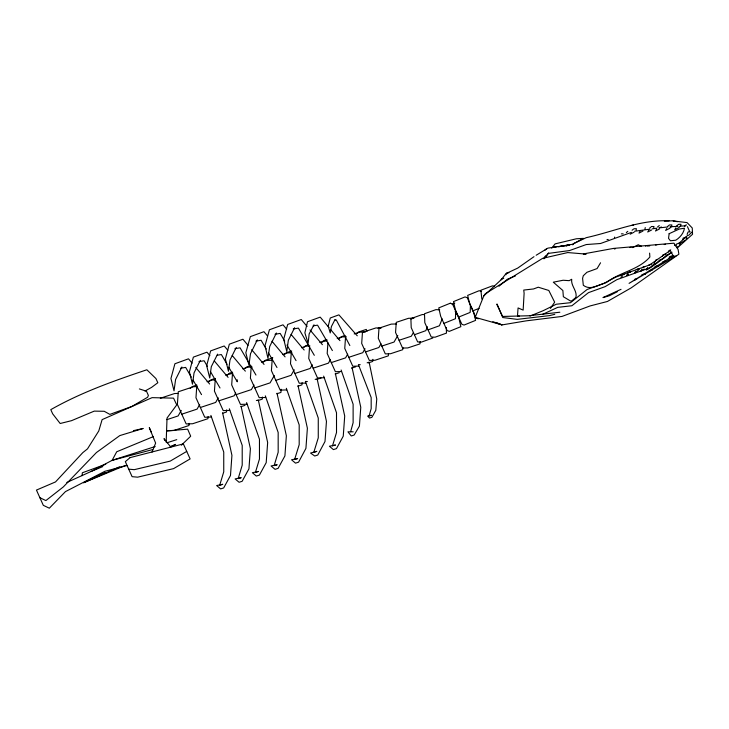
<?xml version="1.0" encoding="UTF-8"?>
<svg xmlns="http://www.w3.org/2000/svg" width="729" height="729" viewBox="0 0 729 729"><rect width="100%" height="100%" fill="white"/><g stroke="black" fill="none" stroke-linecap="round" stroke-linejoin="round"><path stroke-width="1.09" d="M166.166 442.23L167.032 418.027L176.737 404.914L173.566 398.152L152.069 397.651L102.115 419.631L98.779 430.948L87.489 448.873L82.787 452.645L55.504 481.933L36.45 490.079L43.312 505.334L49.326 508.195L65.446 491.61L104.903 471.289L127.183 465.494M455.716 311.174L455.452 318.71L443.897 323.403M189.139 423.385L188.993 425.499L173.693 430.557M196.848 385.085L195.973 397.752L204.749 417.252L211.237 417.052M208.093 416.569L207.947 418.683L192.647 423.74L186.159 423.932L177.384 404.431L178.268 391.774L193.559 386.716L196.803 386.616M215.319 378.451L214.435 391.108L223.211 410.609L229.699 410.409M226.673 409.889L226.528 411.994L222.454 413.343M232.496 373.294L231.694 384.903L240.47 404.404L246.958 404.212M251.204 366.569L250.402 378.178L259.178 397.669L265.666 397.478M262.394 397.041L262.249 399.146L258.175 400.494M272.3 357.957L271.416 370.614L280.191 390.115L286.679 389.924M281.175 389.259L280.957 392.421L276.883 393.769M291.299 352.153L290.497 363.753L299.264 383.254L305.752 383.062M302.125 382.752L301.979 384.857L297.897 386.206M309.552 346.84L308.741 358.44L317.516 377.941L324.004 377.75M327.932 342.739L327.184 353.492L335.376 371.699L341.445 371.526M345.564 336.798L344.753 348.389L352.79 366.25L358.732 366.067M372.883 359.333L372.738 361.438L368.427 362.869M388.493 353.638L388.347 355.843L375.007 360.254L369.348 360.427L361.693 343.423L362.459 332.378L375.799 327.968L381.458 327.795M402.9 347.441L402.745 349.692L390.507 353.738L385.313 353.893L378.296 338.292L378.998 328.168L391.236 324.113L396.43 323.958M420.159 341.628L420.004 343.878L407.766 347.924L402.572 348.079L395.555 332.479L396.257 322.346L408.495 318.3L413.689 318.145M82.067 475.654L82.341 472.775L105.769 464.264M614.474 237.955L614.647 237.08M621.91 275.434L622.056 274.696L624.079 274.651M636.107 230.173L636.408 228.696L633.92 228.751M628.015 273.357L628.188 272.491L629.765 271.926L630.558 272.446M644.955 229.061L645.256 227.585M653.676 227.967L653.968 226.491M655.489 261.492L655.79 260.016L657.567 259.378M662.442 256.48L662.743 255.013L665.413 254.047M668.657 252.006L668.958 250.53L670.735 249.892M676.157 245.564L676.448 244.087L679.118 243.131L680.476 244.015L679.255 245.017M682.827 239.586L683.119 238.11L685.789 237.153L687.146 238.028L685.925 239.03M350.622 431.714L353.128 422.683L353.118 404.212L341.117 369.995M369.074 416.04L371.189 408.568L371.17 397.533L358.413 364.573L360.217 364.682M662.461 263.069L662.834 261.775L665.504 260.818M669.094 258.03L669.468 256.726L672.138 255.77L673.414 256.471M274.113 465.713L278.177 452.253L278.168 432.47L265.32 395.847M332.46 445.984L336.516 432.525L336.506 412.742L323.658 376.109M635.077 280.1L634.868 279.207L637.201 278.596M642.185 275.535L641.976 274.642L644.308 274.031L645.201 274.523M655.307 267.352L655.098 266.459L657.43 265.848L658.323 266.349M505.972 274.751L506.527 273.165L508.915 272.71M152.033 452.135L155.632 443.095L149.299 427.659L151.404 432.352M427.404 326.747L425.845 330.647L414.427 334.757M442.166 318.928L439.45 325.754L428.032 329.863M483.801 295.892L475.19 317.361L502.044 324.906L526.21 320.851L561.995 316.441L590.116 305.934L607.43 301.469L631.186 287.873L678.881 254.184L678.098 249.446L673.933 243.185L613.508 248.407L583.346 253.938L586.125 254.111L567.745 252.562L542.613 258.348L485.304 293.76L483.801 295.892L502.153 278.788L503.739 278.259M687.11 234.337L688.048 232.068L689.825 231.421M257.319 339.851L250.494 353.747L248.926 365.074L245.837 352.736L250.348 336.634L263.944 331.686L267.589 336.023M276.391 332.989L269.694 346.548L267.953 358.34L265.028 345.601L269.42 329.772L283.016 324.824L286.661 329.171M181.876 366.988L175.589 379.508L174.031 390.835L170.941 378.506L174.905 363.762L188.501 358.814L192.146 363.16M200.338 360.345L194.051 372.865L192.492 384.192L189.403 371.863L193.367 357.128L206.963 352.18L209.879 355.652M217.588 354.139L211.31 366.669L209.742 377.996L206.653 365.657L210.617 350.922L224.213 345.974L227.858 350.312M236.296 347.414L230.018 359.935L228.45 371.261L225.37 358.932L229.334 344.188L242.93 339.24L248.024 345.327M294.644 327.686L288.356 340.206L286.798 351.533L283.709 339.195L287.673 324.46L301.268 319.512L307.1 326.464M335.085 319.457L331.422 326.51L330.246 332.943L328.214 326.164L330.264 317.99L338.903 314.855L357.274 335.814M314.017 324.76L309.151 333.909L308.139 343.368L304.868 332.843L307.501 321.744L320.204 317.124L328.979 327.585M627.633 273.831L626.758 275.425L628.535 274.423M635.615 271.224L634.54 273.193L639.233 269.511L638.249 268.873L636.308 269.566M641.939 269.11L640.745 271.288L644.217 269.065M647.78 267.37L646.304 270.067L649.32 268.372L652.747 265.019M654.842 262.285L653.366 264.982L656.373 263.287L659.809 259.934M640.144 231.102L639.014 233.089L642.96 231.047M648.856 230.009L647.726 231.986L651.671 229.954M656.647 229.034L655.517 231.011L659.463 228.979M666.78 228.45L665.65 230.428L669.596 228.396L671.591 226.409L671.892 224.933L669.404 224.979L667.573 226.482M675.856 227.812L674.726 229.79L678.672 227.758L680.667 225.771L680.968 224.295L678.48 224.341M181.275 410.436L178.113 415.94L166.895 419.649M199.7 404.531L197.067 409.124L181.776 414.181M218.29 397.852L215.656 402.435L200.357 407.502M235.704 393.04L234.118 395.801L218.828 400.859M254.002 385.003L251.377 389.596L236.078 394.653M274.295 375.517L270.085 382.862L254.786 387.919M294.261 369.794L291.099 375.307L275.808 380.365M312.276 364.773L310.171 368.446L294.881 373.503M330.529 359.461L328.424 363.133L313.133 368.191M347.687 354.176L345.573 357.866L331.285 362.595M365.029 348.763L362.778 352.69L348.772 357.319M381.003 343.778L378.861 347.514L365.521 351.925M397.797 335.504L394.043 342.047L381.805 346.093M413.443 332.488L411.302 336.233L399.064 340.279M600.55 262.795L597.078 268.573L586.936 272.281L583.291 275.744L582.589 278.341L583.309 285.285C590.399 290.707 597.898 285.003 605.061 283.016L606.163 282.597M550.404 308.385L554.66 302.198L548.8 290.461L538.248 287.208L533.528 288.957L523.741 290.06L524.115 293.286L523.149 310.117L518.073 307.93L517.472 316.022L519.34 316.067M544.162 257.647L545.529 255.925M551.689 248.179L555.106 243.878L576.439 238.766L583.492 238.383L573.969 243.459L572.702 244.844M544.235 258.494L548.326 253.41L569.568 250.548L586.207 244.561L600.568 243.495L631.396 232.405M543.943 258.813L548.7 252.917M558.797 246.703L569.695 244.898L547.916 248.124L536.152 255.25M666.762 254.931L663.326 258.276L660.319 259.98M692.076 231.986L688.641 235.33M501.926 278.997L501.169 279.79L506.063 273.548L517.69 268.108L534.002 256.663M181.366 445.209L190.697 436.215L187.645 429.153L167.16 430.894M674.17 256.079L671.746 258.367L673.487 256.326L670.243 250.53M678.717 243.522L687.821 235.257M190.187 388.484L192.365 386.534L196.611 385.131M208.776 381.805L210.954 379.845L215.201 378.442M227.238 375.162L229.416 373.212L232.606 372.154M245.217 368.309L246.666 367.006L250.913 365.603M263.196 362.231L265.374 360.272L272.81 357.821M284.219 354.668L286.397 352.718L291.7 350.959M304.02 347.159L305.469 345.856L308.659 344.799M321.544 342.502L323.722 340.543L326.902 339.486M338.73 338.958L341.172 336.771L345.145 335.458M356.873 333.435L358.468 332.005L366.25 329.426L367.061 331.221M677.287 247.951L692.55 234.273L692.258 227.986L687.046 222.591L672.193 220.805L664.374 221.16M498.964 286.233L507.357 279.234L515.494 275.899M544.709 250.348L546.331 248.999M626.32 232.587L627.806 231.366M632.089 230.255L633.31 229.252M649.648 228.049L650.869 227.047M657.44 227.065L659.271 225.562M676.649 225.844L677.87 224.842M684.476 226.254L686.308 224.751M684.996 240.324L680.704 243.076M677.041 247.359L678.325 246.302M670.826 252.744L666.534 255.496M671.992 252.216L650.86 267.434L616.843 279.663L605.143 286.643L588.503 292.63L571.882 305.752L557.703 307.365L542.467 314.427M669.131 251.268L649.721 264.9L615.704 277.129L603.73 283.508L587.091 289.495L570.506 302.69L556.3 304.221L543.196 310.682L529.965 316.094M606.4 282.515C619.768 272.172 638.595 270.022 649.876 257.009L649.603 253.118M673.751 255.551L629.063 283.362L676.102 255.815M186.733 451.406L170.24 461.102L134.273 469.667L128.723 469.157M620.844 277.184L622.356 276.337M145.007 391.026L151.568 387.391L157.819 382.743L155.942 378.561L146.857 369.776C113.952 380.83 81.065 392.412 50.793 409.652L52.67 413.826L60.17 423.503L71.515 420.679L94.241 411.12L104.229 411.284L109.851 414.391L131.84 406.481L147.65 397.241L148.379 395.41L146.502 391.227L139.376 388.931M66.786 482.48L91.234 471.417L112.129 460.336L155.213 446.54M630.166 234.2L634.112 232.159M452.171 304.412L454.778 303.073M617.326 291.709L609.48 295.719L602.992 297.587L621.035 289.322M632.581 247.614L638.294 244.725L639.852 245.637M170.094 447.114L175.643 444.408L170.714 446.503M125.434 465.375L83.662 482.716L105.149 472.538M83.662 482.716L119.838 466.697M91.234 471.417L102.798 466.596M153.5 436.553L116.713 451.78L112.129 460.336L152.68 449.565M472.829 310.882L479.135 308.321M458.623 317.106L470.178 312.413L470.451 304.877L467.234 297.714L465.038 296.913L453.484 301.606L455.406 309.953L461.84 324.259L464.036 325.07L475.59 320.377L473.668 312.03L470.907 305.898M659.681 227.63L661.467 226.992M432.871 337.992L421.453 342.101L417.644 341.91L411.211 327.594L410.892 318.637L422.31 314.527L424.214 314.618M642.705 267.27L644.864 266.486M648.728 265.101L651.398 264.144M649.129 271.17L650.915 270.532M301.569 347.724L306.663 346.038L309.916 345.938M282.497 354.586L287.591 352.891L291.919 352.763M319.821 342.411L327.084 340.662M261.474 362.14L266.577 360.454L271.981 360.29M242.766 368.874L247.869 367.179L252.188 367.052M225.516 375.071L232.779 373.321M207.045 381.714L212.148 380.028L215.392 379.937M337.19 338.63L342.293 336.935L346.33 336.816M354.185 333.946L359.57 332.169L365.511 331.987M160.334 398.253L174.605 393.532L177.849 393.432M410.956 319.001L413.917 318.017M316.969 379.353L321.052 378.005M351.642 368.145L355.725 366.796M335.222 374.041L339.304 372.692M240.916 406.7L244.999 405.351M369.84 415.785L371.371 415.284L367.653 416.077L369.567 418.072L371.872 417.316L375.809 410.318L376.765 399.009L369.138 362.176L367.134 362.814M315.165 379.426L317.115 378.807L326.455 421.353L324.997 441.51L317.762 455.033L314.709 456.008L310.563 453.037L316.851 451.351L313.798 452.335L318.263 437.837L318.263 418.054L305.405 381.422L307.374 381.549M256.362 400.576L258.312 399.957L267.652 442.503L266.203 462.651L259.396 475.089L256.335 476.064L252.362 472.693L258.467 471.463L255.405 472.447L259.469 458.978L259.46 439.204L246.602 402.572M167.069 442.74L176.755 439.642M333.472 445.656L335.513 445.009L329.408 446.23L333.39 449.611L336.443 448.627L343.25 436.197L344.708 416.04L335.358 373.494M275.134 465.394L277.175 464.738L271.07 465.959L275.052 469.339L278.104 468.364L284.911 455.926L286.36 435.778L277.02 393.223M669.104 220.832C640.299 219.511 613.772 231.649 586.225 237.672L571.973 244.379L565.412 245.509L566.752 246.156M614.319 248.999L615.422 248.707M554.787 314.327L549.447 315.621L517.198 319.366L502.728 317.525L497.05 303.984M133.416 430.657L143.185 428.47L119.784 435.596L96.456 452.518L63.332 486.917L45.891 500.568L39.885 497.707M378.032 328.433L380.793 327.85M554.095 247.213L557.02 246.621M629.774 247.523L631.177 247.249M655.499 245.044L656.893 244.771M664.183 244.543L665.577 244.27M631.879 225.334L633.519 225.051M558.523 246.694L565.604 245.473M293.249 328.961L298.416 328.096L314.308 355.324M313.133 325.881L317.543 325.143L332.378 350.576M275.006 334.274L280.173 333.399L284.711 341.181M255.925 341.126L261.1 340.261L266.203 349.018M234.911 348.69L240.078 347.824L255.961 375.052M217.233 355.242L221.37 354.549L227.038 364.281M198.953 361.62L204.12 360.755L207.519 366.596M180.482 368.263L185.649 367.398L191.326 377.121M334.447 320.323L336.288 320.013L349.847 345.537M634.585 231.266L650.031 229.143M652.236 228.842L656.647 228.232M658.861 227.931L667.773 226.956M559.854 312.222L528.78 315.757L502.636 316.45L496.804 304.358M639.615 246.22L641.32 246.101M647.279 246.065L649.712 245.901M670.033 226.81L677.961 226.309M680.23 226.163L685.889 225.799M167.205 430.748L172.618 430.584M651.48 226.546L653.138 226.509M621.363 233.863L623.177 233.827M607.011 239.531L608.259 239.504M553.302 247.231L555.516 247.213M353.201 431.805L347.943 431.823L351.269 435.969L354.13 435.058L359.415 426.119L360.773 407.292L352.052 367.553M439.724 309.825L435.924 309.634L424.497 313.743L424.816 322.701L431.258 337.017L435.058 337.208L446.476 333.098L446.285 327.494M494.535 286.151L492.394 285.877L480.903 290.215L481.805 298.963M673.195 220.896L677.478 221.716M481.432 291.491L479.235 290.68L467.681 295.373L469.604 303.72L476.046 318.035L478.242 318.837M495.857 322.446L502.044 324.906L492.831 321.662M651.252 269.666L652.145 270.158M674.498 245.081L675.373 245.728M330.437 329.326L339.951 340.653M310.016 329.936L322.409 344.699M291.035 334.374L304.157 350.011M271.963 341.236L285.085 356.873M251.669 349.665L264.062 364.436M232.232 355.524L245.354 371.161M214.253 360.864L228.104 377.367M195.791 367.507L209.633 384.01M170.823 447.114L164.016 438.639L164.863 440.516M286.98 345.072L296.056 360.636M268.472 352.909L276.984 367.498M228.742 367.197L237.253 381.786L237.144 379.718M210.353 371.453L220.003 387.992M193.021 380.046L201.532 394.635M687.438 226.637L689.889 232.095M455.188 311.411L456.39 314.09M286.333 388.284L299.191 424.916L299.191 444.69L294.589 459.525L297.651 458.55L291.536 459.771L295.518 463.152L298.58 462.168L305.925 448.362L307.383 428.215L298.043 385.668M229.353 408.778L242.21 445.41L242.21 465.184L238.155 478.652L241.208 477.668L235.102 478.898L239.085 482.27L242.146 481.295L248.944 468.856L250.402 448.709L241.062 406.162M210.891 415.421L223.739 452.044L223.748 471.827L219.684 485.295L222.746 484.311L216.641 485.541L220.623 488.913L223.675 487.938L230.482 475.499L231.931 455.352L222.591 412.805M645.73 245.646L645.812 246.347M669.131 233.708L668.539 238.365L670.398 240.761L675.783 240.215C680.084 237.517 683.574 233.289 684.485 228.213L679.209 229.052L669.131 233.708M575.91 297.487L571.673 300.922L570.588 301.041L563.353 296.721L562.879 290.525L553.302 282.187L563.116 280.255L569.149 280.656L571.709 279.271C570.698 285.896 577.505 290.762 575.91 297.487M130.072 457.621L125.342 461.648L132.095 476.666L137.644 477.176L173.62 468.61L190.114 458.915L183.353 443.897L130.072 457.621M450.303 303.209L438.749 307.902L440.671 316.249L447.114 330.565L449.31 331.367L460.865 326.674L458.942 318.327L452.499 304.011L450.303 303.209"/></g></svg>
